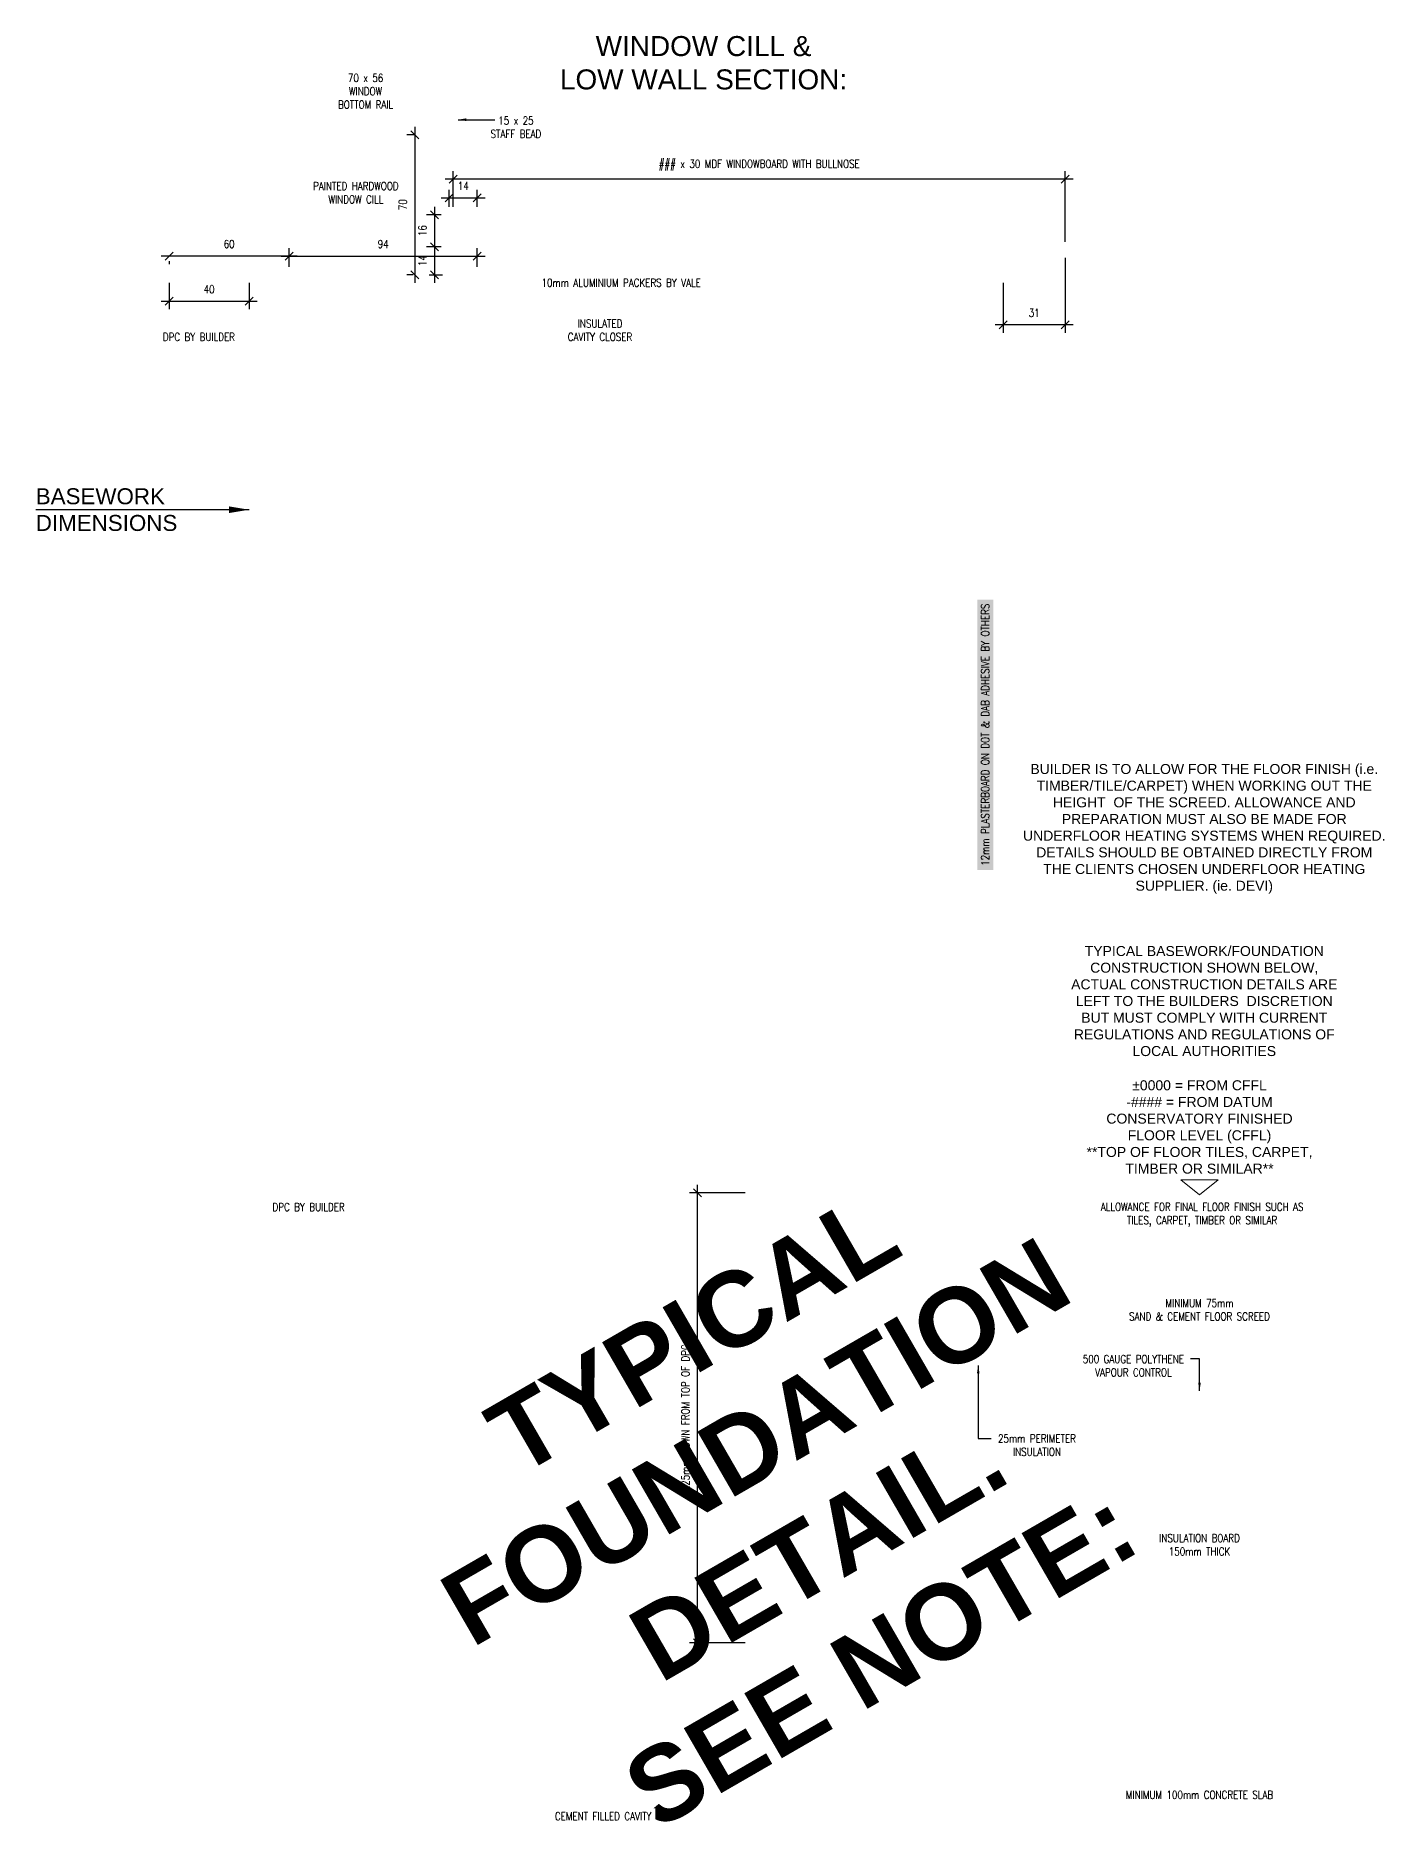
# Model space of a CAD drawing. Header units: millimetres. Extents: x -38686 to 870903, y -23218 to 232707.
# Drawn here: x 727959 to 728634, y 228992 to 229886 of the extents above; entities that cross this region are included whole.
import ezdxf

# ---------------------------------------------------------------- set-up
doc = ezdxf.new("R2010")
doc.units = ezdxf.units.MM
doc.header["$LTSCALE"] = 10
doc.header["$PDMODE"] = 35
doc.header["$PDSIZE"] = 50
doc.layers.add('44 - Detail Text', color=7, linetype='Continuous')
doc.styles.add('1-2', font='romans.shx', dxfattribs={"width": 0.8, "height": 4})
doc.styles.add('1-20', font='romans.shx', dxfattribs={"width": 0.8, "height": 35})
doc.styles.add('1-5', font='romans.shx', dxfattribs={"width": 0.8, "height": 10})
doc.styles.add('CGBOLD', font='arialbd.ttf')
doc.styles.add('Title1', font='ARIALN.TTF', dxfattribs={"height": 3})
doc.dimstyles.new('1-2', dxfattribs={"dimtxt": 4, "dimasz": 4, "dimexe": 4, "dimexo": 4, "dimgap": 4, "dimtad": 1, "dimdec": 0, "dimzin": 0, "dimdsep": 46, "dimtxsty": '1-2', "dimblk": 'OBLIQUE', "dimcen": 4, "dimdle": 4, "dimclrd": 251, "dimclre": 251, "dimclrt": 251, "dimadec": 0, "dimazin": 0, "dimtfac": 1, "dimtdec": 0, "dimtix": 1, "dimtmove": 1, "dimatfit": 3, "dimfxl": 1, "dimtolj": 1, "dimtzin": 0, "dimlwd": 25, "dimarcsym": 0})
doc.dimstyles.new('1-5', dxfattribs={"dimtxt": 10, "dimasz": 10, "dimexe": 10, "dimexo": 10, "dimgap": 10, "dimtad": 1, "dimdec": 0, "dimzin": 0, "dimdsep": 46, "dimtxsty": '1-5', "dimblk": 'OBLIQUE', "dimcen": 10, "dimdle": 10, "dimclrd": 251, "dimclre": 251, "dimclrt": 251, "dimadec": 0, "dimazin": 0, "dimtfac": 1, "dimtdec": 0, "dimtix": 1, "dimtmove": 1, "dimatfit": 3, "dimfxl": 1, "dimtolj": 1, "dimtzin": 0, "dimlwd": 25, "dimarcsym": 0})

# ---------------------------------------------------------------- blocks, each defined once
blk = doc.blocks.new('_Oblique')
at = {"color": 0, "linetype": 'ByBlock', "lineweight": -2}
blk.add_line((-0.5, -0.5), (0.5, 0.5), dxfattribs=at)
blk = doc.blocks.new('*D2083')
at = {"layer": '44 - Detail Text', "color": 251, "lineweight": -2, "transparency": 16777216}
for p, q in [((728168.05, 229800.42), (728168.05, 229818.14)), ((728474.05, 229782.92), (728474.05, 229818.14))]:
    blk.add_line(p, q, dxfattribs=at)
at = {"layer": '44 - Detail Text', "color": 251, "lineweight": 25, "transparency": 16777216}
blk.add_line((728478.05, 229814.14), (728164.05, 229814.14), dxfattribs=at)
at = {"layer": 'Defpoints', "color": 0, "transparency": 16777216}
for p in [(728168.05, 229814.14), (728168.05, 229796.42), (728474.05, 229778.92)]:
    blk.add_point(p, dxfattribs=at)
at = {"layer": '44 - Detail Text', "color": 251, "lineweight": 25, "transparency": 16777216, "xscale": 4, "yscale": 4, "zscale": 4, "rotation": 180}
blk.add_blockref('_Oblique', (728168.05, 229814.14), dxfattribs=at)
at = {"layer": '44 - Detail Text', "color": 251, "lineweight": 25, "transparency": 16777216, "xscale": 4, "yscale": 4, "zscale": 4}
blk.add_blockref('_Oblique', (728474.05, 229814.14), dxfattribs=at)
at = {"layer": '44 - Detail Text', "color": 251, "lineweight": 9, "transparency": 16777216, "insert": (728321.05, 229821.18), "char_height": 4, "attachment_point": 5, "style": '1-2'}
blk.add_mtext('\\A1;### x 30 MDF WINDOWBOARD WITH BULLNOSE', dxfattribs=at)
blk = doc.blocks.new('*D2084')
at = {"layer": '44 - Detail Text', "color": 251, "lineweight": 25, "transparency": 16777216}
blk.add_line((728082.05, 229775.75), (728184.05, 229775.75), dxfattribs=at)
at = {"layer": '44 - Detail Text', "color": 251, "lineweight": -2, "transparency": 16777216}
for p, q in [((728086.05, 229770.42), (728086.05, 229779.75)), ((728180.05, 229770.42), (728180.05, 229779.75))]:
    blk.add_line(p, q, dxfattribs=at)
at = {"layer": 'Defpoints', "color": 0, "transparency": 16777216}
for p in [(728180.05, 229775.75), (728086.05, 229766.42), (728180.05, 229766.42)]:
    blk.add_point(p, dxfattribs=at)
at = {"layer": '44 - Detail Text', "color": 251, "lineweight": 25, "transparency": 16777216, "xscale": 4, "yscale": 4, "zscale": 4, "rotation": 180}
blk.add_blockref('_Oblique', (728086.05, 229775.75), dxfattribs=at)
at = {"layer": '44 - Detail Text', "color": 251, "lineweight": 25, "transparency": 16777216, "xscale": 4, "yscale": 4, "zscale": 4}
blk.add_blockref('_Oblique', (728180.05, 229775.75), dxfattribs=at)
at = {"layer": '44 - Detail Text', "color": 251, "lineweight": 9, "transparency": 16777216, "insert": (728133.05, 229781.75), "char_height": 4, "attachment_point": 5, "style": '1-2'}
blk.add_mtext('\\A1;94', dxfattribs=at)
blk = doc.blocks.new('*D2085')
at = {"layer": '44 - Detail Text', "color": 251, "lineweight": -2, "transparency": 16777216}
for p, q in [((728166.05, 229800.42), (728166.05, 229808.81)), ((728180.05, 229800.42), (728180.05, 229808.81))]:
    blk.add_line(p, q, dxfattribs=at)
at = {"layer": '44 - Detail Text', "color": 251, "lineweight": 25, "transparency": 16777216}
blk.add_line((728162.05, 229804.81), (728184.05, 229804.81), dxfattribs=at)
at = {"layer": 'Defpoints', "color": 0, "transparency": 16777216}
for p in [(728180.05, 229804.81), (728166.05, 229796.42), (728180.05, 229796.42)]:
    blk.add_point(p, dxfattribs=at)
at = {"layer": '44 - Detail Text', "color": 251, "lineweight": 25, "transparency": 16777216, "xscale": 4, "yscale": 4, "zscale": 4, "rotation": 180}
blk.add_blockref('_Oblique', (728166.05, 229804.81), dxfattribs=at)
at = {"layer": '44 - Detail Text', "color": 251, "lineweight": 25, "transparency": 16777216, "xscale": 4, "yscale": 4, "zscale": 4}
blk.add_blockref('_Oblique', (728180.05, 229804.81), dxfattribs=at)
at = {"layer": '44 - Detail Text', "color": 251, "lineweight": 9, "transparency": 16777216, "insert": (728173.05, 229810.81), "char_height": 4, "attachment_point": 5, "style": '1-2'}
blk.add_mtext('\\A1;14', dxfattribs=at)
blk = doc.blocks.new('*D2086')
at = {"layer": '44 - Detail Text', "color": 251, "lineweight": 25, "transparency": 16777216}
blk.add_line((728158.67, 229800.42), (728158.67, 229776.42), dxfattribs=at)
at = {"layer": '44 - Detail Text', "color": 251, "lineweight": -2, "transparency": 16777216}
for p, q in [((728162.05, 229796.42), (728154.67, 229796.42)), ((728162.05, 229780.42), (728154.67, 229780.42))]:
    blk.add_line(p, q, dxfattribs=at)
at = {"layer": 'Defpoints', "color": 0, "transparency": 16777216}
for p in [(728166.05, 229796.42), (728158.67, 229780.42), (728166.05, 229780.42)]:
    blk.add_point(p, dxfattribs=at)
at = {"layer": '44 - Detail Text', "color": 251, "lineweight": 25, "transparency": 16777216, "xscale": 4, "yscale": 4, "zscale": 4}
for p, rotation in [((728158.67, 229796.42), 90), ((728158.67, 229780.42), 270)]:
    blk.add_blockref('_Oblique', p, dxfattribs=dict(at, rotation=rotation))
at = {"layer": '44 - Detail Text', "color": 251, "lineweight": 9, "transparency": 16777216, "insert": (728152.67, 229788.42), "char_height": 4, "attachment_point": 5, "rotation": 90, "style": '1-2'}
blk.add_mtext('\\A1;16', dxfattribs=at)
blk = doc.blocks.new('*D2087')
at = {"layer": '44 - Detail Text', "color": 251, "lineweight": -2, "transparency": 16777216}
for p, q in [((728162.05, 229780.42), (728154.67, 229780.42)), ((728156.05, 229766.42), (728162.67, 229766.42))]:
    blk.add_line(p, q, dxfattribs=at)
at = {"layer": '44 - Detail Text', "color": 251, "lineweight": 25, "transparency": 16777216}
blk.add_line((728158.67, 229784.42), (728158.67, 229762.42), dxfattribs=at)
at = {"layer": 'Defpoints', "color": 0, "transparency": 16777216}
for p in [(728166.05, 229780.42), (728152.05, 229766.42), (728158.67, 229766.42)]:
    blk.add_point(p, dxfattribs=at)
at = {"layer": '44 - Detail Text', "color": 251, "lineweight": 25, "transparency": 16777216, "xscale": 4, "yscale": 4, "zscale": 4}
for p, rotation in [((728158.67, 229780.42), 90), ((728158.67, 229766.42), 270)]:
    blk.add_blockref('_Oblique', p, dxfattribs=dict(at, rotation=rotation))
at = {"layer": '44 - Detail Text', "color": 251, "lineweight": 9, "transparency": 16777216, "insert": (728152.67, 229773.42), "char_height": 4, "attachment_point": 5, "rotation": 90, "style": '1-2'}
blk.add_mtext('\\A1;14', dxfattribs=at)
blk = doc.blocks.new('*D2088')
at = {"layer": '44 - Detail Text', "color": 251, "lineweight": -2, "transparency": 16777216}
for p, q in [((728149.05, 229836.42), (728144.85, 229836.42)), ((728148.05, 229766.42), (728144.85, 229766.42))]:
    blk.add_line(p, q, dxfattribs=at)
at = {"layer": '44 - Detail Text', "color": 251, "lineweight": 25, "transparency": 16777216}
blk.add_line((728148.85, 229840.42), (728148.85, 229762.42), dxfattribs=at)
at = {"layer": 'Defpoints', "color": 0, "transparency": 16777216}
for p in [(728153.05, 229836.42), (728148.85, 229766.42), (728152.05, 229766.42)]:
    blk.add_point(p, dxfattribs=at)
at = {"layer": '44 - Detail Text', "color": 251, "lineweight": 25, "transparency": 16777216, "xscale": 4, "yscale": 4, "zscale": 4}
for p, rotation in [((728148.85, 229836.42), 90), ((728148.85, 229766.42), 270)]:
    blk.add_blockref('_Oblique', p, dxfattribs=dict(at, rotation=rotation))
at = {"layer": '44 - Detail Text', "color": 251, "lineweight": 9, "transparency": 16777216, "insert": (728142.85, 229801.42), "char_height": 4, "attachment_point": 5, "rotation": 90, "style": '1-2'}
blk.add_mtext('\\A1;70', dxfattribs=at)
blk = doc.blocks.new('*D2089')
at = {"layer": '44 - Detail Text', "color": 251, "lineweight": 25, "ltscale": 10, "transparency": 16777216}
blk.add_line((728090.05, 229775.75), (728022.05, 229775.75), dxfattribs=at)
at = {"layer": '44 - Detail Text', "color": 251, "lineweight": -2, "ltscale": 10, "transparency": 16777216}
blk.add_line((728026.05, 229773.25), (728026.05, 229771.75), dxfattribs=at)
at = {"layer": 'Defpoints', "color": 0, "ltscale": 10, "transparency": 16777216}
for p in [(728026.05, 229777.25), (728026.05, 229775.75), (728086.05, 229775.75)]:
    blk.add_point(p, dxfattribs=at)
at = {"layer": '44 - Detail Text', "color": 251, "lineweight": 25, "ltscale": 10, "transparency": 16777216, "xscale": 4, "yscale": 4, "zscale": 4, "rotation": 180}
blk.add_blockref('_Oblique', (728026.05, 229775.75), dxfattribs=at)
at = {"layer": '44 - Detail Text', "color": 251, "lineweight": 25, "ltscale": 10, "transparency": 16777216, "xscale": 4, "yscale": 4, "zscale": 4}
blk.add_blockref('_Oblique', (728086.05, 229775.75), dxfattribs=at)
at = {"layer": '44 - Detail Text', "color": 251, "lineweight": 9, "ltscale": 10, "transparency": 16777216, "insert": (728056.05, 229781.75), "char_height": 4, "attachment_point": 5, "style": '1-2'}
blk.add_mtext('\\A1;60', dxfattribs=at)
blk = doc.blocks.new('*D2090')
at = {"layer": '44 - Detail Text', "color": 251, "lineweight": -2, "ltscale": 10, "transparency": 16777216}
for p, q in [((728026.05, 229762.42), (728026.05, 229749.14)), ((728066.05, 229762.42), (728066.05, 229749.14))]:
    blk.add_line(p, q, dxfattribs=at)
at = {"layer": '44 - Detail Text', "color": 251, "lineweight": 25, "ltscale": 10, "transparency": 16777216}
blk.add_line((728022.05, 229753.14), (728070.05, 229753.14), dxfattribs=at)
at = {"layer": 'Defpoints', "color": 0, "ltscale": 10, "transparency": 16777216}
for p in [(728026.05, 229766.42), (728066.05, 229766.42), (728066.05, 229753.14)]:
    blk.add_point(p, dxfattribs=at)
at = {"layer": '44 - Detail Text', "color": 251, "lineweight": 25, "ltscale": 10, "transparency": 16777216, "xscale": 4, "yscale": 4, "zscale": 4, "rotation": 180}
blk.add_blockref('_Oblique', (728026.05, 229753.14), dxfattribs=at)
at = {"layer": '44 - Detail Text', "color": 251, "lineweight": 25, "ltscale": 10, "transparency": 16777216, "xscale": 4, "yscale": 4, "zscale": 4}
blk.add_blockref('_Oblique', (728066.05, 229753.14), dxfattribs=at)
at = {"layer": '44 - Detail Text', "color": 251, "lineweight": 9, "ltscale": 10, "transparency": 16777216, "insert": (728046.05, 229759.14), "char_height": 4, "attachment_point": 5, "style": '1-2'}
blk.add_mtext('\\A1;40', dxfattribs=at)
blk = doc.blocks.new('*D2091')
at = {"layer": '44 - Detail Text', "color": 251, "lineweight": -2, "ltscale": 10, "transparency": 16777216}
for p, q in [((728474.05, 229774.92), (728474.05, 229737.35)), ((728443.05, 229762.42), (728443.05, 229737.35))]:
    blk.add_line(p, q, dxfattribs=at)
at = {"layer": '44 - Detail Text', "color": 251, "lineweight": 25, "ltscale": 10, "transparency": 16777216}
blk.add_line((728478.05, 229741.35), (728439.05, 229741.35), dxfattribs=at)
at = {"layer": 'Defpoints', "color": 0, "ltscale": 10, "transparency": 16777216}
for p in [(728474.05, 229778.92), (728443.05, 229766.42), (728443.05, 229741.35)]:
    blk.add_point(p, dxfattribs=at)
at = {"layer": '44 - Detail Text', "color": 251, "lineweight": 25, "ltscale": 10, "transparency": 16777216, "xscale": 4, "yscale": 4, "zscale": 4, "rotation": 180}
blk.add_blockref('_Oblique', (728443.05, 229741.35), dxfattribs=at)
at = {"layer": '44 - Detail Text', "color": 251, "lineweight": 25, "ltscale": 10, "transparency": 16777216, "xscale": 4, "yscale": 4, "zscale": 4}
blk.add_blockref('_Oblique', (728474.05, 229741.35), dxfattribs=at)
at = {"layer": '44 - Detail Text', "color": 251, "lineweight": 9, "ltscale": 10, "transparency": 16777216, "insert": (728458.55, 229747.35), "char_height": 4, "attachment_point": 5, "style": '1-2'}
blk.add_mtext('\\A1;31', dxfattribs=at)
blk = doc.blocks.new('*D1893')
at = {"layer": '44 - Detail Text', "color": 251, "lineweight": -2, "ltscale": 10, "transparency": 16777216}
for p, q in [((728314.05, 229307.42), (728286.17, 229307.42)), ((728314.05, 229082.42), (728286.17, 229082.42))]:
    blk.add_line(p, q, dxfattribs=at)
at = {"layer": '44 - Detail Text', "color": 251, "lineweight": 25, "ltscale": 10, "transparency": 16777216}
blk.add_line((728290.17, 229078.42), (728290.17, 229311.42), dxfattribs=at)
at = {"layer": 'Defpoints', "color": 0, "ltscale": 10, "transparency": 16777216}
for p in [(728290.17, 229307.42), (728318.05, 229307.42), (728318.05, 229082.42)]:
    blk.add_point(p, dxfattribs=at)
at = {"layer": '44 - Detail Text', "color": 251, "lineweight": 25, "ltscale": 10, "transparency": 16777216, "xscale": 4, "yscale": 4, "zscale": 4}
for p, rotation in [((728290.17, 229307.42), 90), ((728290.17, 229082.42), 270)]:
    blk.add_blockref('_Oblique', p, dxfattribs=dict(at, rotation=rotation))
at = {"layer": '44 - Detail Text', "color": 251, "lineweight": 9, "ltscale": 10, "transparency": 16777216, "insert": (728284.17, 229194.92), "char_height": 4, "attachment_point": 5, "rotation": 90, "style": '1-2'}
blk.add_mtext('\\A1;225mm DOWN FROM TOP OF DPC', dxfattribs=at)

msp = doc.modelspace()

# ---------------------------------------------------------------- linework, layer by layer
at = {"layer": '44 - Detail Text', "color": 8, "lineweight": 9, "ltscale": 1.5}
msp.add_lwpolyline([(728541.173, 229306.417), (728531.843, 229313.917), (728550.503, 229313.917)], close=True, dxfattribs=at)

# ---------------------------------------------------------------- texts
at = {"layer": '44 - Detail Text', "color": 8, "lineweight": 9}
for s, insert, char_height, attachment_point, style in [('\\A1;{\\fArial|b0|i0|c0|p34;\\W1;WINDOW CILL &\\PLOW WALL SECTION:}', (728293.215, 229872.318), 10, 5, '1-20'), ('70 x 56\\PWINDOW\\PBOTTOM RAIL', (728124.255, 229858.118), 4, 5, '1-2'), ('15 x 25\\PSTAFF BEAD', (728199.43, 229840.121), 4, 5, '1-2'), ('PAINTED HARDWOOD\\PWINDOW CILL', (728119.4, 229807.412), 4, 5, '1-2'), ('DPC BY BUILDER', (728040.932, 229735.306), 4, 5, '1-2'), ('{\\fArial|b0|i0|c0|p34;\\W1;BASEWORK\\PDIMENSIONS}', (727959.369, 229648.917), 8, 4, '1-5'), ('DPC BY BUILDER', (728095.781, 229300.306), 4, 5, '1-2')]:
    msp.add_mtext(s, dxfattribs=dict(at, insert=insert, char_height=char_height, attachment_point=attachment_point, style=style))
at = {"layer": '44 - Detail Text', "color": 8, "lineweight": 9, "insert": (728252.048, 229762.417), "char_height": 4, "attachment_point": 5, "style": '1-2', "bg_fill": 3, "box_fill_scale": 1, "bg_fill_color": 256, "bg_fill_transparency": 0}
msp.add_mtext('10mm ALUMINIUM PACKERS BY VALE', dxfattribs=at)
at = {"layer": '44 - Detail Text', "color": 8, "lineweight": 9, "char_height": 4, "attachment_point": 5, "style": '1-2', "bg_fill": 2}
for s, insert in [('\\A1;INSULATED\\PCAVITY CLOSER', (728241.472, 229738.635)), ('INSULATION BOARD\\P150mm THICK', (728541.173, 229131.417))]:
    msp.add_mtext(s, dxfattribs=dict(at, insert=insert))
at = {"layer": '44 - Detail Text', "color": 8, "lineweight": 9, "insert": (728434.048, 229536.417), "char_height": 4, "attachment_point": 5, "rotation": 90, "style": '1-2', "bg_fill": 1, "box_fill_scale": 1.5, "bg_fill_color": 254, "bg_fill_transparency": 0}
msp.add_mtext('12mm PLASTERBOARD ON DOT & DAB ADHESIVE BY OTHERS', dxfattribs=at)
at = {"layer": '44 - Detail Text', "color": 8, "lineweight": 9, "char_height": 5}
for s, insert, width, attachment_point, style in [('{\\fArial|b0|i0|c0|p34;BUILDER IS TO ALLOW FOR THE FLOOR FINISH (i.e. TIMBER/TILE/CARPET) WHEN WORKING OUT THE HEIGHT  OF THE SCREED. ALLOWANCE AND PREPARATION MUST ALSO BE MADE FOR UNDERFLOOR HEATING SYSTEMS WHEN REQUIRED. DETAILS SHOULD BE OBTAINED DIRECTLY FROM THE CLIENTS CHOSEN UNDERFLOOR HEATING SUPPLIER. (ie. DEVI)}', (728543.558, 229489.368), 181.24085, 5, 'Title1'), ('{\\fArial|b0|i0|c0|p34;TYPICAL BASEWORK/FOUNDATION CONSTRUCTION SHOWN BELOW, ACTUAL CONSTRUCTION DETAILS ARE LEFT TO THE BUILDERS  DISCRETION BUT MUST COMPLY WITH CURRENT REGULATIONS AND REGULATIONS OF LOCAL AUTHORITIES}', (728543.558, 229403.246), 140.7281, 5, 'Title1'), ('{\\fArial|b0|i0|c0|p34;\\W1;±0000 = FROM CFFL\\P-#### = FROM DATUM\\PCONSERVATORY FINISHED FLOOR LEVEL (CFFL)\\P**TOP OF FLOOR TILES, CARPET, TIMBER OR SIMILAR**}', (728541.173, 229316.917), 113.79441, 8, '1-2')]:
    msp.add_mtext(s, dxfattribs=dict(at, insert=insert, width=width, attachment_point=attachment_point, style=style))
at = {"layer": '44 - Detail Text', "color": 8, "lineweight": 9, "insert": (728404.483, 229326.198), "char_height": 37.5, "width": 290.86675, "attachment_point": 3, "rotation": 30, "style": 'CGBOLD'}
msp.add_mtext('\\pxqc;TYPICAL FOUNDATION DETAIL. SEE NOTE:', dxfattribs=at)

# ---------------------------------------------------------------- dimensions: what is measured, and where the dimension line sits
at = {"layer": '44 - Detail Text', "color": 8, "lineweight": 9}
dim = msp.add_linear_dim(base=(728168.048, 229814.137), p1=(728474.048, 229778.917), p2=(728168.048, 229796.417), angle=180, text='### x 30 MDF WINDOWBOARD WITH BULLNOSE', dimstyle='1-2', override={"dimpost": ' x 30 MDF WINDOWBOARD WITH BULLNOSE'}, dxfattribs=at)
dim.commit()
dim.dimension.update_dxf_attribs({"geometry": '*D2083', "text_midpoint": (728321.048, 229821.185)})
for base, p1, p2, angle, picture, middle in [((728148.855, 229766.417), (728153.048, 229836.417), (728152.048, 229766.417), 90, '*D2088', (728142.855, 229801.417)), ((728180.048, 229804.808), (728166.048, 229796.417), (728180.048, 229796.417), 180, '*D2085', (728173.048, 229810.808)), ((728158.673, 229780.417), (728166.048, 229796.417), (728166.048, 229780.417), 90, '*D2086', (728152.673, 229788.417)), ((728180.048, 229775.752), (728086.048, 229766.417), (728180.048, 229766.417), 180, '*D2084', (728133.048, 229781.752)), ((728158.673, 229766.417), (728166.048, 229780.417), (728152.048, 229766.417), 90, '*D2087', (728152.673, 229773.417))]:
    dim = msp.add_linear_dim(base=base, p1=p1, p2=p2, angle=angle, dimstyle='1-2', dxfattribs=at)
    dim.commit()
    dim.dimension.update_dxf_attribs({"geometry": picture, "text_midpoint": middle})
at = {"layer": '44 - Detail Text', "color": 8, "lineweight": 9, "ltscale": 10}
for base, p1, p2, picture, middle in [((728026.048, 229775.752), (728086.048, 229775.752), (728026.048, 229777.247), '*D2089', (728056.048, 229781.752)), ((728443.048, 229741.347), (728474.048, 229778.917), (728443.048, 229766.417), '*D2091', (728458.548, 229747.347)), ((728066.048, 229753.138), (728026.048, 229766.417), (728066.048, 229766.417), '*D2090', (728046.048, 229759.138))]:
    dim = msp.add_linear_dim(base=base, p1=p1, p2=p2, dimstyle='1-2', dxfattribs=at)
    dim.commit()
    dim.dimension.update_dxf_attribs({"geometry": picture, "text_midpoint": middle})
dim = msp.add_linear_dim(base=(728290.166, 229307.417), p1=(728318.048, 229082.417), p2=(728318.048, 229307.417), angle=90, dimstyle='1-2', override={"dimpost": 'mm DOWN FROM TOP OF DPC'}, dxfattribs=at)
dim.commit()
dim.dimension.update_dxf_attribs({"geometry": '*D1893', "text_midpoint": (728284.166, 229194.917)})

# ---------------------------------------------------------------- leaders
at = {"layer": '44 - Detail Text', "color": 8, "lineweight": 9}
msp.add_leader([(728170.548, 229843.917), (728188.891, 229843.917)], dimstyle='1-2', override={"dimgap": 4, "dimtad": 0}, dxfattribs=at)
msp.add_leader([(728066.048, 229648.917), (727959.369, 229648.917)], dimstyle='1-5', dxfattribs=at)

# ---------------------------------------------------------------- next in the draw order: texts
at = {"layer": '44 - Detail Text', "color": 8, "lineweight": 9, "insert": (728542.477, 229296.417), "char_height": 4, "width": 115.24395, "attachment_point": 5, "style": '1-2', "bg_fill": 2}
msp.add_mtext('ALLOWANCE FOR FINAL FLOOR FINISH SUCH AS TILES, CARPET, TIMBER OR SIMILAR', dxfattribs=at)
at = {"layer": '44 - Detail Text', "color": 8, "lineweight": 9, "char_height": 4, "attachment_point": 5, "style": '1-2', "bg_fill": 2}
for s, insert in [('MINIMUM 75mm\\PSAND & CEMENT FLOOR SCREED', (728541.173, 229248.917)), ('500 GAUGE POLYTHENE\\PVAPOUR CONTROL', (728508.118, 229220.953)), ('25mm PERIMETER\\PINSULATION', (728459.902, 229181.216)), ('MINIMUM 100mm CONCRETE SLAB', (728541.173, 229006.417)), ('CEMENT FILLED CAVITY', (728243.048, 228995.718))]:
    msp.add_mtext(s, dxfattribs=dict(at, insert=insert))

# ---------------------------------------------------------------- next in the draw order: leaders
at = {"layer": '44 - Detail Text', "color": 8, "lineweight": 9}
for points in [[(728430.548, 229221.111), (728430.548, 229184.493), (728436.942, 229184.493)], [(728541.173, 229208.417), (728541.173, 229224.396), (728536.721, 229224.396)]]:
    msp.add_leader(points, dimstyle='1-2', override={"dimgap": 4, "dimtad": 0}, dxfattribs=at)

doc.saveas('drawing.dxf')
